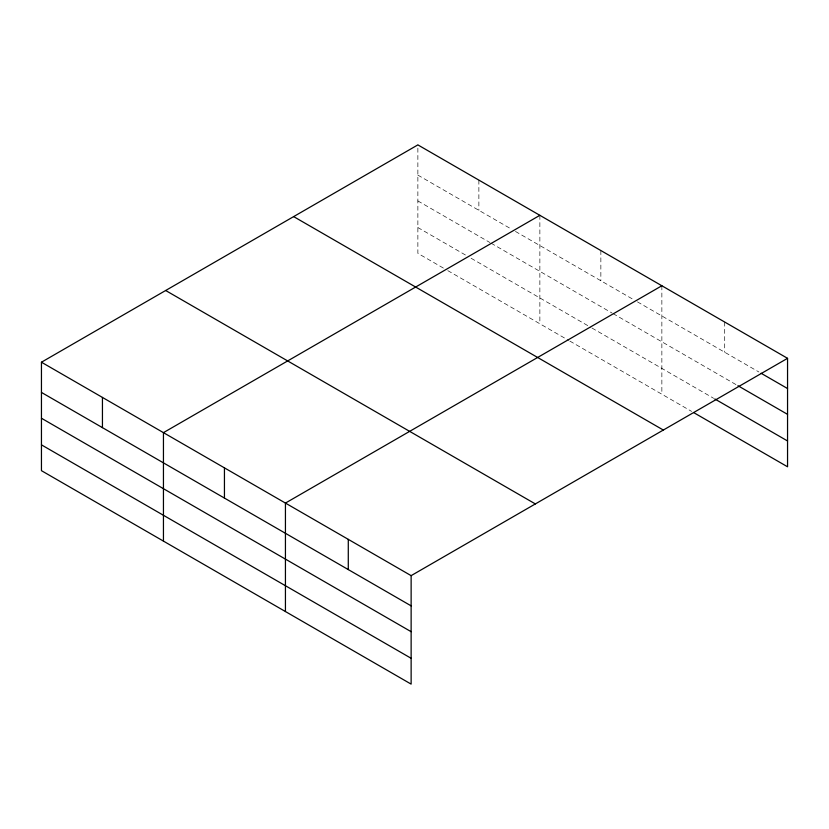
<?xml version="1.0" encoding="UTF-8"?>
<svg xmlns="http://www.w3.org/2000/svg" width="829" height="829" viewBox="0 0 829 829"><rect width="100%" height="100%" fill="white"/><g stroke="black" fill="none" stroke-linecap="round" stroke-linejoin="round"><path stroke-width="0.62" stroke-dasharray="4.14 3.11" d="M443.38 268.078L417.868 253.353L417.868 144.888M417.868 175.106L511.027 228.887M515.462 231.446L633.024 299.321M637.46 301.88L758.887 371.983M417.868 200.929L489.96 242.545M491.069 243.187L611.957 312.979M613.066 313.621L736.836 385.081M417.868 227.529L466.665 255.705M471.11 258.265L590.88 327.414M591.989 328.056L713.676 398.314M447.815 270.637L568.704 340.429M569.813 341.071L691.624 411.402M724.701 322.035L724.701 352.252M661.863 285.756L661.863 394.221M600.859 250.534L600.859 280.751M539.866 215.322L539.866 323.787M478.872 180.111L478.872 210.317"/><path stroke-width="1.24" d="M787.55 358.325L417.868 144.888L41.45 362.211L41.45 470.675L411.132 684.112L411.132 575.647L787.55 358.325L787.55 466.789L693.832 412.676M539.866 215.322L163.448 432.645L163.448 541.109M661.863 285.756L285.435 503.079L285.435 611.543M761.084 373.257L787.55 388.542M737.934 385.713L787.55 414.355M714.785 398.946L787.55 440.966M293.653 216.607L663.335 430.044M165.665 290.502L535.347 503.928M41.45 362.211L411.132 575.647M41.45 392.428L411.132 605.864M41.45 418.251L411.132 631.688M41.45 444.852L411.132 658.288M348.284 539.368L348.284 569.575M224.441 467.867L224.441 498.084M102.444 397.433L102.444 427.65"/></g></svg>
